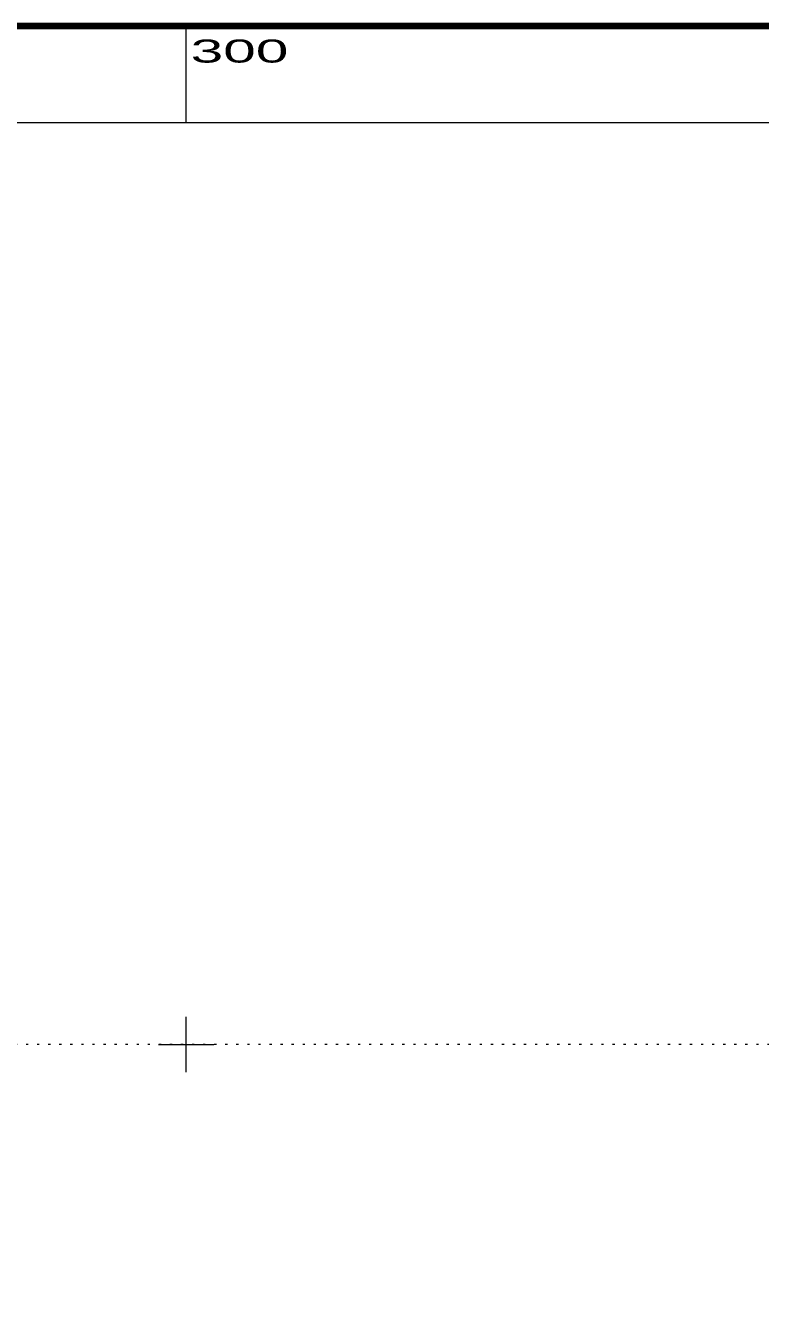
# Model space of a CAD drawing. Header units: metres. Extents: x 550890 to 551618, y 1839259 to 1840146.
# Drawn here: x 551282.6 to 551362.3, y 1839971.1 to 1840110.5 of the extents above; entities that cross this region are included whole.
import ezdxf

# ---------------------------------------------------------------- set-up
doc = ezdxf.new("R2010")
doc.units = ezdxf.units.M
doc.header["$LTSCALE"] = 0.8
doc.linetypes.add('DOTTED', pattern=[1.5, 0.3, -1.2])
doc.layers.add('24', color=7, linetype='Continuous', lineweight=13)
doc.layers.add('63', color=7, linetype='Continuous', lineweight=13)

msp = doc.modelspace()

# ---------------------------------------------------------------- linework, layer by layer
at = {"layer": '24', "linetype": 'DOTTED'}
msp.add_line((551380.09, 1840000), (551126.34, 1840000), dxfattribs=at)
at = {"layer": '63'}
for p, q in [((551300, 1840100), (551300, 1840110.5)), ((551300, 1839997), (551300, 1840003)), ((551297, 1840000), (551303, 1840000))]:
    msp.add_line(p, q, dxfattribs=at)
at = {"layer": '63', "lineweight": 158}
msp.add_lwpolyline([(550889.5, 1840110.5), (551610.5, 1840110.5), (551610.5, 1839389.5), (550889.5, 1839389.5)], close=True, dxfattribs=at)
at = {"layer": '63'}
msp.add_lwpolyline([(551383.96, 1840100), (551600, 1840100), (551600, 1839400), (550900, 1839400), (550900, 1840100), (551379.89, 1840100)], dxfattribs=at)

# ---------------------------------------------------------------- texts
at = {"layer": '63', "width": 1.9}
msp.add_text('300', height=2.5, dxfattribs=at).set_placement((551300.5, 1840106.5))

doc.saveas('drawing.dxf')
